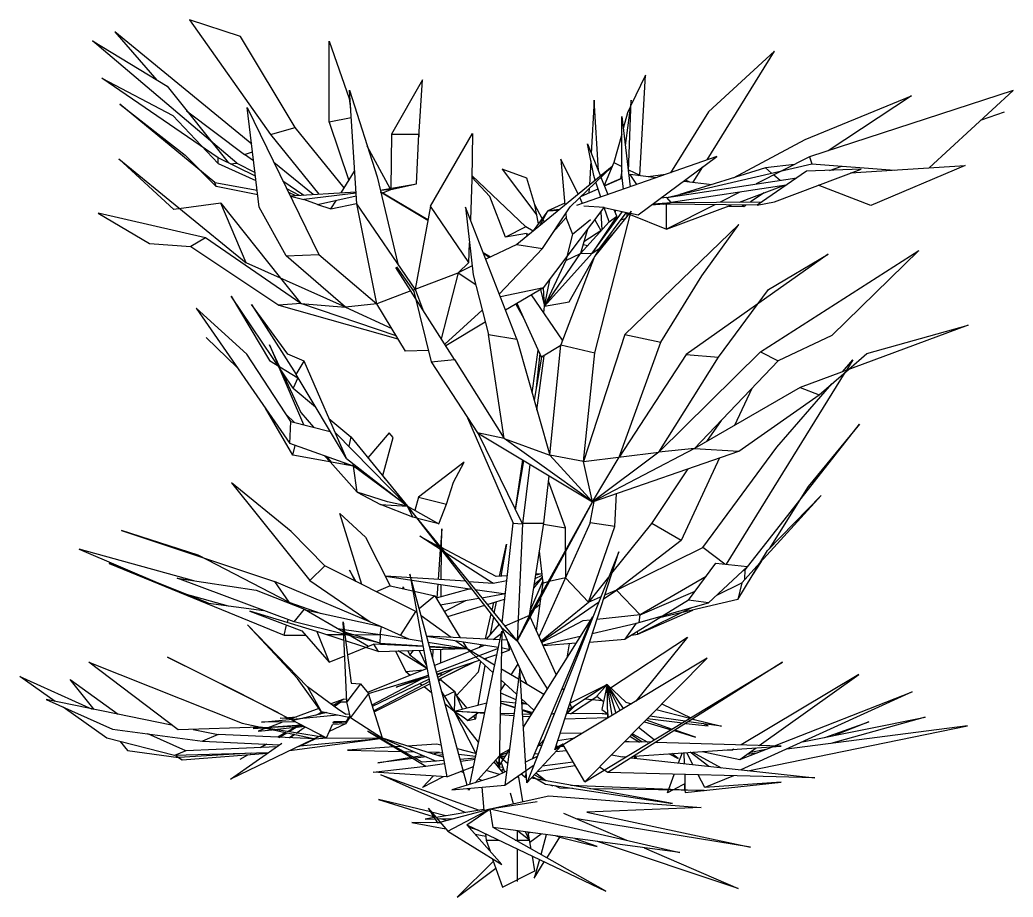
# Model space of a CAD drawing. Extents: x -0.0128 to 0.0135, y -0.0003 to 0.023.
import ezdxf

# ---------------------------------------------------------------- set-up
doc = ezdxf.new("R2010")
doc.units = 0
doc.layers.get('0').update_dxf_attribs({"linetype": 'CONTINUOUS'})

msp = doc.modelspace()

# ---------------------------------------------------------------- linework, layer by layer
at = {"color": 0, "linetype": 'BYBLOCK'}
for p, q in [((-0.006937, 0.022532), (-0.008292, 0.022977)), ((-0.008292, 0.022977), (-0.006146, 0.019941)), ((-0.006644, 0.019681), (-0.010273, 0.022664)), ((-0.010273, 0.022664), (-0.009156, 0.021383)), ((-0.007034, 0.01918), (-0.01086, 0.022417)), ((-0.01086, 0.022417), (-0.008887, 0.021222)), ((-0.00549, 0.020129), (-0.006937, 0.022532)), ((-0.004594, 0.020268), (-0.00459, 0.022414)), ((-0.00459, 0.022414), (-0.00406, 0.020895)), ((0.005422, 0.019269), (0.007207, 0.022152)), ((0.007207, 0.022152), (0.005454, 0.020541)), ((-0.007528, 0.019322), (-0.010611, 0.021428)), ((-0.010611, 0.021428), (-0.008734, 0.02044)), ((-0.002122, 0.021391), (-0.002942, 0.019949)), ((-0.002219, 0.01988), (-0.002122, 0.021391)), ((0.00379, 0.021511), (0.0034, 0.020705)), ((0.003641, 0.018859), (0.00379, 0.021511)), ((-0.008887, 0.021222), (-0.007271, 0.019194)), ((-0.003859, 0.018103), (-0.004055, 0.021115)), ((-0.004055, 0.021115), (-0.00332, 0.018821)), ((0.013529, 0.021101), (0.008131, 0.019344)), ((0.011302, 0.019057), (0.013529, 0.021101)), ((-0.00406, 0.020895), (-0.004027, 0.020627)), ((0.002432, 0.02085), (0.002351, 0.01944)), ((0.00254, 0.018977), (0.002432, 0.02085)), ((0.003408, 0.020852), (0.003252, 0.019649)), ((0.003336, 0.018955), (0.003408, 0.020852)), ((0.008015, 0.019804), (0.01084, 0.020962)), ((0.01084, 0.020962), (0.008625, 0.019504)), ((-0.007621, 0.018668), (-0.010137, 0.020742)), ((-0.010137, 0.020742), (-0.008408, 0.019389)), ((-0.008368, 0.020568), (-0.006837, 0.019408)), ((-0.006443, 0.018012), (-0.00676, 0.020654)), ((-0.00676, 0.020654), (-0.004867, 0.016761)), ((0.003384, 0.020667), (0.003312, 0.020517)), ((0.005454, 0.020541), (0.004453, 0.018928)), ((0.012693, 0.020332), (0.013304, 0.020544)), ((-0.008734, 0.02044), (-0.007532, 0.019172)), ((-0.004011, 0.020381), (-0.004594, 0.020268)), ((-0.004594, 0.020268), (-0.004068, 0.018725)), ((0.003159, 0.018867), (0.003159, 0.020418)), ((0.003159, 0.020418), (0.003384, 0.018553)), ((0.003312, 0.020517), (0.003195, 0.020097)), ((-0.006146, 0.019941), (-0.00549, 0.020129)), ((-0.004196, 0.018526), (-0.00549, 0.020129)), ((-0.006146, 0.019941), (-0.004867, 0.018358)), ((-0.002942, 0.019949), (-0.002954, 0.018513)), ((-0.002942, 0.019949), (-0.002219, 0.019949)), ((-0.002275, 0.018631), (-0.002219, 0.019949)), ((-0.002219, 0.019949), (-0.002219, 0.01988)), ((-0.001905, 0.018044), (-0.000792, 0.019968)), ((-0.000792, 0.019968), (-0.000808, 0.018754)), ((0.003159, 0.019952), (0.002954, 0.019194)), ((0.006125, 0.018792), (0.008015, 0.019804)), ((-0.006837, 0.019408), (-0.006624, 0.019483)), ((-0.002974, 0.01851), (-0.003581, 0.019628)), ((0.00242, 0.018851), (0.002251, 0.019692)), ((0.002251, 0.019692), (0.002596, 0.018837)), ((-0.008702, 0.01795), (-0.010165, 0.019298)), ((-0.010165, 0.019298), (-0.006789, 0.016543)), ((-0.008408, 0.019389), (-0.007584, 0.018561)), ((-0.007532, 0.019172), (-0.007528, 0.019322)), ((-0.006543, 0.018837), (-0.007528, 0.019322)), ((-0.006592, 0.019239), (-0.006837, 0.019408)), ((0.002002, 0.018355), (0.001543, 0.019287)), ((0.001543, 0.019287), (0.001652, 0.018071)), ((0.005675, 0.019357), (0.001957, 0.018055)), ((0.002339, 0.019239), (0.002303, 0.018601)), ((0.003597, 0.017808), (0.005675, 0.019357)), ((0.008131, 0.019344), (0.00672, 0.018631)), ((0.008131, 0.019344), (0.008195, 0.019161)), ((-0.007532, 0.019172), (-0.006531, 0.018719)), ((-0.007211, 0.019164), (-0.007034, 0.01918)), ((-0.007034, 0.01918), (-0.006555, 0.018931)), ((-0.005016, 0.018349), (-0.006053, 0.019196)), ((-0.004277, 0.018395), (-0.003919, 0.018966)), ((0.000643, 0.018781), (-0.000004, 0.019017)), ((-0.000004, 0.019017), (0.000908, 0.017798)), ((0.002906, 0.019092), (0.000378, 0.017028)), ((0.001797, 0.018025), (0.002906, 0.019092)), ((0.002954, 0.019194), (0.002697, 0.018591)), ((0.002954, 0.019194), (0.003159, 0.019092)), ((0.003159, 0.018987), (0.003123, 0.018768)), ((0.003336, 0.019003), (0.003641, 0.018859)), ((0.004353, 0.018272), (0.008195, 0.019161)), ((0.006965, 0.019052), (0.004703, 0.018352)), ((0.005056, 0.018676), (0.00531, 0.019086)), ((0.008051, 0.018968), (0.006748, 0.018068)), ((0.007741, 0.019145), (0.006965, 0.019052)), ((0.006965, 0.019052), (0.00713, 0.018915)), ((0.007207, 0.018157), (0.009502, 0.019025)), ((0.009502, 0.019025), (0.008051, 0.018968)), ((0.008195, 0.019161), (0.010386, 0.018995)), ((0.008662, 0.01899), (0.008991, 0.0191)), ((0.009224, 0.01892), (0.012259, 0.019121)), ((0.012259, 0.019121), (0.009763, 0.01806)), ((-0.005816, 0.018709), (-0.005265, 0.018333)), ((-0.00332, 0.018821), (-0.002769, 0.016509)), ((-0.000808, 0.018754), (-0.000848, 0.017677)), ((-0.000808, 0.018851), (0.000623, 0.017497)), ((-0.000338, 0.018296), (-0.000808, 0.018808)), ((0.00086, 0.018076), (0.000643, 0.018781)), ((0.00246, 0.018727), (0.00242, 0.018851)), ((0.002609, 0.018805), (0.002793, 0.018347)), ((0.002701, 0.018577), (0.003167, 0.018781)), ((0.002958, 0.018698), (0.002701, 0.018583)), ((0.003167, 0.018786), (0.002958, 0.018698)), ((0.003203, 0.018492), (0.003159, 0.018867)), ((0.003384, 0.018877), (0.003348, 0.018861)), ((0.004068, 0.018794), (0.003384, 0.018877)), ((0.003561, 0.018615), (0.003384, 0.018877)), ((0.003605, 0.018851), (0.003641, 0.018859)), ((0.004321, 0.018883), (0.003863, 0.018818)), ((0.004353, 0.018272), (0.007797, 0.018794)), ((0.004803, 0.018706), (0.005555, 0.018615)), ((0.004952, 0.018687), (0.004839, 0.018733)), ((0.007191, 0.018867), (0.007359, 0.018727)), ((-0.007621, 0.018668), (-0.006499, 0.018467)), ((-0.007584, 0.018561), (-0.007621, 0.018668)), ((-0.006483, 0.018339), (-0.007584, 0.018561)), ((-0.005378, 0.018325), (-0.005715, 0.0185)), ((-0.003236, 0.018465), (-0.002275, 0.018631)), ((-0.002954, 0.018481), (-0.003236, 0.018459)), ((-0.003215, 0.018374), (-0.002954, 0.018481)), ((-0.002954, 0.018481), (-0.002275, 0.018631)), ((0.00209, 0.018307), (0.002532, 0.018502)), ((0.002299, 0.018508), (0.002291, 0.0184)), ((0.002605, 0.018283), (0.002476, 0.018676)), ((0.002701, 0.018583), (0.002701, 0.018577)), ((0.007516, 0.018599), (0.004473, 0.018138)), ((0.006282, 0.018149), (0.007476, 0.018593)), ((0.009763, 0.01806), (0.00836, 0.018593)), ((-0.005671, 0.018411), (-0.005482, 0.01832)), ((-0.005623, 0.018312), (-0.003883, 0.018419)), ((-0.005615, 0.018307), (-0.005261, 0.018213)), ((-0.003879, 0.018382), (-0.005261, 0.018213)), ((-0.004896, 0.018082), (-0.005261, 0.018213)), ((-0.004896, 0.018082), (-0.003875, 0.018317)), ((-0.004546, 0.017966), (-0.004401, 0.018197)), ((-0.003228, 0.018419), (-0.001978, 0.017666)), ((-0.001973, 0.01768), (-0.003228, 0.018419)), ((0.000084, 0.017216), (-0.000338, 0.018296)), ((0.002122, 0.018111), (0.002046, 0.018266)), ((0.004353, 0.018272), (0.004192, 0.018253)), ((0.004473, 0.018138), (0.004353, 0.018272)), ((0.00629, 0.018414), (0.005764, 0.018146)), ((0.006933, 0.018392), (0.006568, 0.018151)), ((-0.007464, 0.018124), (-0.008702, 0.01795)), ((-0.007464, 0.018124), (-0.00588, 0.016136)), ((-0.006789, 0.016543), (-0.007464, 0.018124)), ((-0.005728, 0.016728), (-0.006443, 0.018012)), ((-0.004896, 0.018082), (-0.004546, 0.017966)), ((-0.004546, 0.017966), (-0.003863, 0.018114)), ((-0.002315, 0.015841), (-0.003859, 0.018103)), ((-0.003328, 0.01545), (-0.003859, 0.018103)), ((-0.001905, 0.018044), (-0.002315, 0.015841)), ((-0.000888, 0.016552), (-0.001905, 0.018044)), ((-0.000977, 0.018012), (-0.000772, 0.016222)), ((0.000382, 0.014518), (-0.000977, 0.018012)), ((0.001198, 0.017915), (0.000812, 0.017385)), ((0.001053, 0.017717), (0.00086, 0.018076)), ((0.000953, 0.017575), (0.00086, 0.018076)), ((0.000993, 0.017532), (0.001198, 0.017915)), ((0.001057, 0.016921), (0.001797, 0.018025)), ((0.001085, 0.015879), (0.002693, 0.018004)), ((0.001648, 0.018116), (0.001198, 0.017915)), ((0.001198, 0.017915), (0.001523, 0.017964)), ((0.001507, 0.01795), (0.001198, 0.017915)), ((0.001198, 0.017915), (0.001487, 0.017934)), ((0.002693, 0.018004), (0.002158, 0.018039)), ((0.002379, 0.016795), (0.003183, 0.017897)), ((0.003408, 0.017905), (0.00244, 0.016704)), ((0.002444, 0.014151), (0.003408, 0.017905)), ((0.002689, 0.017998), (0.002693, 0.018004)), ((0.002701, 0.017998), (0.002689, 0.017998)), ((0.002693, 0.018004), (0.003368, 0.017856)), ((0.002826, 0.017626), (0.002697, 0.018001)), ((0.003031, 0.017773), (0.002958, 0.017945)), ((0.00299, 0.017937), (0.002982, 0.017889)), ((0.004277, 0.01809), (0.003947, 0.018071)), ((0.003995, 0.018103), (0.004473, 0.018138)), ((0.004277, 0.01809), (0.004473, 0.018138)), ((0.006748, 0.018068), (0.004277, 0.01809)), ((0.004349, 0.01743), (0.004349, 0.018087)), ((0.005627, 0.018076), (0.004349, 0.01743)), ((0.004349, 0.01743), (0.006077, 0.018074)), ((0.004473, 0.018138), (0.006869, 0.018154)), ((0.006001, 0.018044), (0.006391, 0.018033)), ((0.006391, 0.018033), (0.006346, 0.018071)), ((0.006391, 0.018033), (0.006447, 0.018068)), ((0.006748, 0.018068), (0.007207, 0.018157)), ((-0.00787, 0.017205), (-0.010711, 0.017851)), ((-0.010711, 0.017851), (-0.009349, 0.017047)), ((0.001073, 0.017682), (0.001105, 0.017623)), ((0.001346, 0.017355), (0.001684, 0.017741)), ((0.001676, 0.017846), (0.001688, 0.01772)), ((0.001688, 0.01772), (0.001853, 0.017296)), ((0.001853, 0.017296), (0.002335, 0.017688)), ((0.003031, 0.017773), (0.002379, 0.016795)), ((0.002444, 0.017677), (0.002609, 0.017396)), ((0.002576, 0.016932), (0.00328, 0.017867)), ((0.002605, 0.017886), (0.002633, 0.017412)), ((0.002826, 0.017626), (0.003031, 0.017773)), ((0.002938, 0.017613), (0.002942, 0.017639)), ((0.003244, 0.017701), (0.003131, 0.017669)), ((0.00324, 0.017883), (0.003352, 0.017838)), ((0.003296, 0.017862), (0.003292, 0.01776)), ((0.003384, 0.017824), (0.004349, 0.01743)), ((0.003392, 0.017851), (0.003597, 0.017808)), ((0.000623, 0.017497), (0.000084, 0.017216)), ((0.000812, 0.017382), (0.000623, 0.017497)), ((0.000812, 0.017385), (0.000812, 0.017382)), ((0.002066, 0.016782), (0.002826, 0.017626)), ((0.002255, 0.017428), (0.002066, 0.016782)), ((0.002629, 0.017409), (0.002158, 0.017098)), ((0.002576, 0.016932), (0.002986, 0.017382)), ((0.002938, 0.017613), (0.00291, 0.017594)), ((0.002986, 0.017626), (0.002938, 0.017613)), ((0.006258, 0.017551), (0.003244, 0.014641)), ((0.005285, 0.016195), (0.006258, 0.017551)), ((-0.00787, 0.017205), (-0.008252, 0.01697)), ((-0.005342, 0.015464), (-0.00787, 0.017205)), ((0.000635, 0.017313), (0.000084, 0.017216)), ((0.000635, 0.017313), (0.000711, 0.017302)), ((0.000635, 0.017313), (0.000647, 0.017251)), ((0.001853, 0.017296), (0.001676, 0.016597)), ((-0.009349, 0.017047), (-0.008252, 0.01697)), ((-0.008252, 0.01697), (-0.005924, 0.015415)), ((-0.000888, 0.016552), (-0.000872, 0.017071)), ((-0.000872, 0.017026), (-0.000864, 0.017023)), ((-0.000864, 0.016996), (-0.000872, 0.017002)), ((0.000378, 0.017028), (-0.000442, 0.016632)), ((-0.000084, 0.015707), (0.001057, 0.016921)), ((0.000378, 0.017028), (0.001057, 0.016921)), ((0.002138, 0.017028), (0.002263, 0.017002)), ((0.002379, 0.016795), (0.002576, 0.016932)), ((0.002576, 0.016932), (0.00246, 0.016731)), ((0.002484, 0.016951), (0.002492, 0.016948)), ((0.006833, 0.014185), (0.011029, 0.016865)), ((0.011029, 0.016865), (0.008722, 0.014617)), ((-0.005728, 0.016728), (-0.004867, 0.016761)), ((-0.004156, 0.015362), (-0.005728, 0.016728)), ((-0.004867, 0.016761), (-0.003328, 0.01545)), ((-0.000514, 0.016814), (-0.000314, 0.016696)), ((-0.000342, 0.016683), (-0.000498, 0.016777)), ((0.002379, 0.016795), (0.001117, 0.015389)), ((0.001117, 0.015389), (0.002066, 0.016782)), ((0.001676, 0.016597), (0.001117, 0.015389)), ((0.00244, 0.016704), (0.001547, 0.01437)), ((0.001676, 0.016597), (0.002066, 0.016782)), ((0.001764, 0.015507), (0.002424, 0.016667)), ((0.002066, 0.016782), (0.002379, 0.016795)), ((0.008633, 0.016771), (0.004871, 0.01411)), ((0.00705, 0.015836), (0.008633, 0.016771)), ((-0.004156, 0.015362), (-0.006789, 0.016543)), ((-0.00127, 0.013979), (-0.002822, 0.016415)), ((-0.002809, 0.016431), (-0.002351, 0.01578)), ((-0.001178, 0.016278), (-0.000888, 0.016552)), ((-0.0008, 0.01646), (-0.001178, 0.016278)), ((-0.00588, 0.016136), (-0.005342, 0.015464)), ((-0.002315, 0.015841), (-0.001178, 0.016278)), ((-0.001178, 0.016278), (-0.001624, 0.014528)), ((-0.001178, 0.016278), (-0.000707, 0.015965)), ((-0.000772, 0.016222), (-0.00037, 0.014641)), ((0.001117, 0.015389), (0.001266, 0.01612)), ((0.004192, 0.01444), (0.005285, 0.016195)), ((-0.002428, 0.015799), (-0.003328, 0.01545)), ((-0.002379, 0.015815), (-0.002315, 0.015841)), ((-0.002315, 0.015841), (-0.002106, 0.015292)), ((0.001085, 0.015879), (-0.000056, 0.015635)), ((0.001085, 0.015879), (0.00008, 0.015284)), ((0.001005, 0.015831), (0.001117, 0.015389)), ((0.001089, 0.015884), (0.001085, 0.015879)), ((0.001117, 0.015389), (0.001089, 0.015884)), ((0.005719, 0.014038), (0.00705, 0.015836)), ((-0.005547, 0.013218), (-0.007191, 0.015654)), ((-0.007191, 0.015654), (-0.00617, 0.013955)), ((-0.002351, 0.01578), (-0.001885, 0.013918)), ((0.001592, 0.014494), (0.000768, 0.015691)), ((-0.006769, 0.014121), (-0.008115, 0.01534)), ((-0.008115, 0.01534), (-0.005631, 0.01175)), ((-0.005683, 0.014121), (-0.006652, 0.015434)), ((-0.006652, 0.015434), (-0.005462, 0.01358)), ((-0.005342, 0.015464), (-0.005924, 0.015415)), ((-0.005924, 0.015415), (-0.002769, 0.014528)), ((-0.002818, 0.014606), (-0.005342, 0.015464)), ((-0.005342, 0.015464), (-0.004156, 0.015362)), ((-0.003328, 0.01545), (-0.004156, 0.015362)), ((-0.004156, 0.015362), (-0.00293, 0.014796)), ((-0.002568, 0.014202), (-0.003328, 0.01545)), ((-0.001527, 0.014381), (-0.000535, 0.015281)), ((0.000358, 0.015448), (0.000567, 0.015062)), ((0.001033, 0.014041), (0.000386, 0.015464)), ((0.001097, 0.015214), (0.001117, 0.015389)), ((0.001117, 0.015389), (0.001764, 0.015507)), ((-0.000454, 0.014965), (-0.001503, 0.014344)), ((0.012335, 0.01489), (0.007886, 0.01324)), ((0.009654, 0.014137), (0.012335, 0.01489)), ((-0.007022, 0.013757), (-0.007854, 0.014561)), ((-0.00037, 0.014641), (0.000382, 0.014518)), ((0.000044, 0.011884), (-0.00037, 0.014641)), ((0.000382, 0.014518), (0.001254, 0.011444)), ((0.003244, 0.014641), (0.00215, 0.011278)), ((0.003244, 0.014641), (0.004192, 0.01444)), ((0.008722, 0.014617), (0.007303, 0.013942)), ((-0.005908, 0.013794), (-0.006174, 0.01437)), ((-0.006174, 0.01437), (-0.005937, 0.01381)), ((-0.001961, 0.014218), (-0.002568, 0.014202)), ((0.000784, 0.013095), (0.000949, 0.014223)), ((0.001543, 0.014349), (0.001033, 0.014041)), ((0.001254, 0.011444), (0.001547, 0.01437)), ((0.001547, 0.01437), (0.002444, 0.014151)), ((0.003095, 0.011393), (0.004192, 0.01444)), ((-0.005607, 0.012334), (-0.006769, 0.014121)), ((-0.00617, 0.013955), (-0.005418, 0.013494)), ((-0.005257, 0.013931), (-0.005683, 0.014121)), ((-0.001885, 0.013918), (-0.00127, 0.013979)), ((-0.00127, 0.013979), (0.000044, 0.011884)), ((0.001033, 0.014041), (0.000836, 0.012902)), ((0.000989, 0.014137), (0.000896, 0.01324)), ((0.000912, 0.012637), (0.001101, 0.014078)), ((0.00215, 0.011278), (0.002444, 0.014151)), ((0.004871, 0.01411), (0.003095, 0.011393)), ((0.004144, 0.011522), (0.006833, 0.014185)), ((0.004144, 0.011522), (0.005719, 0.014038)), ((0.004871, 0.01411), (0.005719, 0.014038)), ((0.006833, 0.014185), (0.007303, 0.013942)), ((0.009007, 0.013655), (0.009285, 0.013971)), ((0.009285, 0.013971), (0.009112, 0.013692)), ((0.009168, 0.013714), (0.009654, 0.014137)), ((-0.005261, 0.012246), (-0.005912, 0.013762)), ((-0.005462, 0.01358), (-0.005257, 0.013931)), ((-0.004136, 0.011353), (-0.005257, 0.013931)), ((-0.001885, 0.013918), (-0.000663, 0.012036)), ((0.007303, 0.013942), (0.005084, 0.011618)), ((0.008392, 0.013041), (0.009168, 0.013714)), ((-0.005848, 0.013663), (-0.005338, 0.01257)), ((-0.005418, 0.013494), (-0.005547, 0.013218)), ((-0.004136, 0.011353), (-0.005462, 0.01358)), ((0.009072, 0.013631), (0.005924, 0.008556)), ((-0.005547, 0.013218), (-0.004956, 0.012722)), ((0.007886, 0.01324), (0.005084, 0.011618)), ((0.006158, 0.01224), (0.006616, 0.013221)), ((0.007271, 0.011656), (0.00873, 0.013333)), ((0.007886, 0.01324), (0.008392, 0.013041)), ((0.006258, 0.011546), (0.008392, 0.013041)), ((-0.005555, 0.011442), (-0.006282, 0.012688)), ((-0.004956, 0.012722), (-0.004948, 0.012714)), ((-0.00551, 0.012307), (-0.005728, 0.012519)), ((-0.005338, 0.01257), (-0.005004, 0.012181)), ((-0.004598, 0.012417), (-0.004019, 0.011932)), ((-0.000924, 0.012433), (0.000285, 0.009638)), ((-0.005631, 0.01175), (-0.005607, 0.012334)), ((-0.005607, 0.012334), (-0.004566, 0.012069)), ((0.005796, 0.012363), (0.005402, 0.011803)), ((0.006431, 0.008408), (0.009461, 0.012267)), ((0.009461, 0.012267), (0.008103, 0.010616)), ((-0.002516, 0.010094), (-0.004433, 0.012047)), ((-0.004019, 0.011932), (-0.004072, 0.011677)), ((-0.004019, 0.011932), (-0.002516, 0.010094)), ((-0.003002, 0.012034), (-0.003565, 0.011372)), ((-0.003171, 0.010906), (-0.002894, 0.011913)), ((-0.002894, 0.011913), (-0.003002, 0.012034)), ((-0.000663, 0.012036), (0.002387, 0.010204)), ((0.000044, 0.011884), (-0.000663, 0.012036)), ((0.000527, 0.009625), (-0.000631, 0.012012)), ((0.002387, 0.010204), (0.000044, 0.011884)), ((0.000044, 0.011884), (0.001254, 0.011444)), ((-0.003947, 0.011152), (-0.005631, 0.01175)), ((-0.005555, 0.011442), (-0.00549, 0.011699)), ((0.005084, 0.011618), (0.002387, 0.010204)), ((0.005084, 0.011618), (0.004144, 0.011522)), ((0.005084, 0.011618), (0.006258, 0.011546)), ((0.00531, 0.008993), (0.007271, 0.011656)), ((-0.003947, 0.011152), (-0.005555, 0.011442)), ((-0.004703, 0.011418), (-0.004562, 0.011262)), ((-0.004666, 0.011404), (-0.004538, 0.011257)), ((-0.004136, 0.011353), (-0.002516, 0.010094)), ((0.000527, 0.011318), (0.000338, 0.010011)), ((0.00215, 0.011278), (0.001254, 0.011444)), ((0.001254, 0.011444), (0.002387, 0.010204)), ((0.00215, 0.011278), (0.004144, 0.011522)), ((0.002387, 0.010204), (0.006258, 0.011546)), ((0.004144, 0.011522), (0.002387, 0.010204)), ((0.002387, 0.010204), (0.003095, 0.011393)), ((0.005752, 0.011369), (0.004735, 0.009183)), ((-0.004562, 0.011262), (-0.00385, 0.010464)), ((-0.004144, 0.011187), (-0.004188, 0.011235)), ((-0.003947, 0.011152), (-0.003955, 0.011209)), ((-0.002516, 0.010094), (-0.003947, 0.011152)), ((-0.00385, 0.010464), (-0.003947, 0.011152)), ((-0.001017, 0.011254), (-0.002223, 0.010332)), ((-0.001294, 0.010726), (-0.001017, 0.011254)), ((0.000346, 0.009997), (0.000567, 0.011297)), ((0.000727, 0.011198), (0.000527, 0.009625)), ((0.002387, 0.010204), (0.002146, 0.011278)), ((0.002146, 0.011278), (0.002146, 0.011278)), ((0.002146, 0.011278), (0.00215, 0.011278)), ((0.003959, 0.009633), (0.00492, 0.011083)), ((-0.003171, 0.010906), (-0.003187, 0.010911)), ((-0.003107, 0.010812), (-0.003171, 0.010906)), ((0.001093, 0.009638), (0.001238, 0.010892)), ((-0.005599, 0.009421), (-0.007183, 0.01071)), ((-0.007183, 0.01071), (-0.005101, 0.008119)), ((-0.001487, 0.010145), (-0.001294, 0.010726)), ((0.001668, 0.009518), (0.001222, 0.010753)), ((0.008103, 0.010616), (0.007062, 0.008963)), ((-0.003043, 0.010206), (-0.00385, 0.010464)), ((-0.00385, 0.010464), (-0.003228, 0.010137)), ((-0.002223, 0.010332), (-0.002323, 0.009981)), ((-0.002223, 0.010332), (-0.001487, 0.010145)), ((0.002978, 0.009555), (0.003023, 0.010423)), ((0.008445, 0.010378), (0.006829, 0.008601)), ((0.007022, 0.00892), (0.008445, 0.010378)), ((-0.002371, 0.009799), (-0.003228, 0.010137)), ((-0.003228, 0.010137), (-0.002516, 0.010094)), ((-0.002516, 0.010094), (-0.003043, 0.010206)), ((0.000386, 0.006519), (-0.002516, 0.010094)), ((-0.002516, 0.010094), (-0.000024, 0.006881)), ((-0.002371, 0.009799), (-0.002516, 0.010094)), ((-0.002516, 0.010094), (-0.001688, 0.009622)), ((-0.001688, 0.009622), (-0.001487, 0.010145)), ((0.002387, 0.010204), (0.000386, 0.006519)), ((0.000719, 0.007192), (0.002387, 0.010204)), ((0.002327, 0.009652), (0.002428, 0.010217)), ((-0.003726, 0.008015), (-0.004305, 0.009901)), ((-0.004305, 0.009901), (-0.003633, 0.009274)), ((-0.002267, 0.00977), (-0.002371, 0.009799)), ((-0.001688, 0.009622), (-0.002255, 0.009767)), ((-0.001608, 0.009488), (-0.001644, 0.009017)), ((-0.001612, 0.00899), (-0.001608, 0.009488)), ((-0.000012, 0.007004), (0.000285, 0.009638)), ((0.000285, 0.009638), (0.000527, 0.009625)), ((0.000527, 0.009625), (0.000386, 0.006519)), ((0.000518, 0.009638), (0.001093, 0.009638)), ((0.000719, 0.007192), (0.001093, 0.009638)), ((0.002327, 0.009652), (0.000969, 0.006643)), ((0.001089, 0.009617), (0.001668, 0.009518)), ((0.001668, 0.008907), (0.001668, 0.009518)), ((0.002275, 0.007548), (0.002978, 0.009555)), ((0.002978, 0.009555), (0.002327, 0.009652)), ((0.002894, 0.008315), (0.003959, 0.009633)), ((0.004735, 0.009183), (0.003959, 0.009633)), ((-0.008063, 0.008797), (-0.010092, 0.009445)), ((-0.010092, 0.009445), (-0.006037, 0.008098)), ((-0.004707, 0.008508), (-0.005599, 0.009421)), ((-0.003633, 0.009274), (-0.002974, 0.007982)), ((-0.001612, 0.008926), (-0.002187, 0.009295)), ((-0.002187, 0.009295), (-0.0017, 0.009035)), ((-0.008179, 0.008114), (-0.011214, 0.008955)), ((-0.011214, 0.008955), (-0.009023, 0.008012)), ((-0.001648, 0.008947), (-0.001704, 0.008148)), ((-0.000169, 0.008232), (-0.001632, 0.009001)), ((-0.00008, 0.008237), (0.000109, 0.009084)), ((0.000109, 0.009084), (-0.000044, 0.00824)), ((0.004735, 0.009183), (0.003019, 0.007864)), ((0.003019, 0.007864), (0.00531, 0.008993)), ((0.005888, 0.008558), (0.00531, 0.008993)), ((-0.005663, 0.007551), (-0.008063, 0.008797)), ((-0.00162, 0.008143), (-0.001612, 0.008926)), ((-0.001523, 0.008869), (-0.000249, 0.008055)), ((0.003079, 0.008883), (0.000647, 0.002765)), ((0.001077, 0.008055), (0.000981, 0.008901)), ((0.001383, 0.003639), (0.003079, 0.008883)), ((0.001668, 0.008883), (0.001672, 0.008194)), ((0.006234, 0.007615), (0.007022, 0.00892)), ((-0.007785, 0.007521), (-0.010422, 0.008572)), ((-0.010422, 0.008572), (-0.005784, 0.006675)), ((-0.005101, 0.008119), (-0.004707, 0.008508)), ((-0.002295, 0.007299), (-0.004707, 0.008508)), ((0.004932, 0.007599), (0.005651, 0.008585)), ((0.006491, 0.008497), (0.005458, 0.007527)), ((0.005651, 0.008585), (0.006491, 0.008497)), ((0.006829, 0.008601), (0.006342, 0.008063)), ((0.006853, 0.008628), (0.006628, 0.008274)), ((-0.005519, 0.007028), (-0.008621, 0.008181)), ((-0.008621, 0.008181), (-0.006523, 0.007867)), ((-0.004051, 0.008392), (-0.003899, 0.0081)), ((-0.003875, 0.00809), (-0.004051, 0.008392)), ((-0.003103, 0.00824), (-0.000812, 0.007891)), ((-0.000973, 0.0081), (-0.003103, 0.00824)), ((-0.000932, 0.002701), (-0.002456, 0.008293)), ((-0.002456, 0.008293), (-0.001471, 0.002918)), ((0.000129, 0.00825), (-0.000169, 0.008232)), ((0.000828, 0.007918), (0.001057, 0.008199)), ((0.001057, 0.008218), (0.00084, 0.008006)), ((0.000868, 0.008175), (0.001053, 0.008264)), ((0.001049, 0.008296), (0.00088, 0.008264)), ((0.000888, 0.008299), (0.001045, 0.008309)), ((0.001672, 0.008194), (0.001238, 0.008092)), ((0.001672, 0.008194), (0.002275, 0.007548)), ((0.002809, 0.008213), (0.002275, 0.007548)), ((0.005394, 0.008232), (0.003646, 0.007208)), ((0.006367, 0.008379), (0.006431, 0.008408)), ((0.006423, 0.008154), (0.006431, 0.008408)), ((-0.003203, 0.006897), (-0.006037, 0.008098)), ((-0.006037, 0.008098), (-0.005663, 0.007551)), ((-0.005101, 0.008119), (-0.003505, 0.007023)), ((-0.002974, 0.007982), (-0.003348, 0.007824)), ((-0.002974, 0.007982), (-0.002375, 0.007848)), ((-0.002633, 0.007905), (-0.002629, 0.007958)), ((-0.002629, 0.007958), (-0.002617, 0.007902)), ((-0.000856, 0.007897), (-0.001756, 0.007655)), ((-0.001716, 0.008028), (-0.00174, 0.007661)), ((-0.001624, 0.007693), (-0.00162, 0.008015)), ((-0.000896, 0.008095), (-0.000249, 0.008055)), ((-0.000257, 0.008057), (-0.000273, 0.008055)), ((-0.000249, 0.008055), (-0.000257, 0.008057)), ((-0.000249, 0.008055), (0.000113, 0.008122)), ((0.001069, 0.008114), (0.000744, 0.007353)), ((0.001037, 0.007765), (0.001077, 0.008055)), ((0.001214, 0.008087), (0.001077, 0.008055)), ((0.005675, 0.00773), (0.006342, 0.008063)), ((0.006342, 0.008063), (0.006234, 0.007615)), ((-0.008441, 0.007781), (-0.007267, 0.007452)), ((-0.006523, 0.007867), (-0.005245, 0.007366)), ((-0.002335, 0.007838), (-0.001793, 0.00772)), ((-0.001793, 0.00772), (-0.002207, 0.007374)), ((-0.001793, 0.00772), (-0.001117, 0.006605)), ((-0.001648, 0.007479), (-0.000627, 0.007653)), ((0.000028, 0.007765), (-0.000719, 0.007878)), ((-0.000547, 0.007666), (0.000028, 0.007765)), ((0.000028, 0.007765), (0.000076, 0.007789)), ((0.000904, 0.006785), (0.001029, 0.007704)), ((0.002275, 0.007548), (0.0026, 0.007688)), ((0.002669, 0.007626), (0.003019, 0.007864)), ((0.003019, 0.007864), (0.002705, 0.00773)), ((0.003646, 0.007208), (0.003019, 0.007864)), ((0.003646, 0.007208), (0.005105, 0.007835)), ((-0.007785, 0.007521), (-0.006322, 0.007323)), ((-0.005663, 0.007551), (-0.004803, 0.007245)), ((-0.001624, 0.007438), (-0.001624, 0.007484)), ((-0.001543, 0.007304), (-0.000969, 0.007594)), ((-0.000478, 0.007463), (-0.001455, 0.007162)), ((-0.000402, 0.007484), (0.000056, 0.007623)), ((-0.000237, 0.007535), (-0.000281, 0.007339)), ((-0.000217, 0.007256), (-0.000161, 0.007556)), ((0.000852, 0.007382), (0.000997, 0.007492)), ((0.001025, 0.006519), (0.002275, 0.007548)), ((0.002544, 0.007538), (0.001033, 0.006501)), ((0.004932, 0.007599), (0.003248, 0.00657)), ((0.003553, 0.006988), (0.005458, 0.007527)), ((0.005004, 0.007398), (0.003585, 0.006696)), ((0.006234, 0.007615), (0.004164, 0.00713)), ((0.005458, 0.007527), (0.004932, 0.007599)), ((-0.00492, 0.006774), (-0.006696, 0.007307)), ((-0.006696, 0.007307), (-0.005318, 0.006785)), ((-0.005519, 0.007028), (-0.005245, 0.007366)), ((-0.005245, 0.007366), (-0.004208, 0.006763)), ((-0.003203, 0.006897), (-0.005181, 0.007329)), ((-0.003738, 0.007125), (-0.003678, 0.007141)), ((-0.00367, 0.007136), (-0.003738, 0.007125)), ((-0.003678, 0.007141), (-0.00367, 0.007136)), ((-0.002701, 0.006664), (-0.002295, 0.007299)), ((-0.002279, 0.007312), (-0.002295, 0.007299)), ((-0.002295, 0.007299), (-0.002271, 0.00728)), ((-0.002158, 0.007197), (-0.001363, 0.006618)), ((-0.000305, 0.007237), (-0.000454, 0.006573)), ((-0.000314, 0.006704), (-0.000233, 0.007149)), ((0.000719, 0.007192), (0.00006, 0.006916)), ((0.000386, 0.006519), (0.000719, 0.007192)), ((0.002387, 0.007162), (0.000551, 0.004236)), ((0.000804, 0.007345), (0.000732, 0.007294)), ((0.001427, 0.005635), (0.000732, 0.00716)), ((0.000796, 0.003398), (0.002387, 0.007162)), ((0.003646, 0.007208), (0.002496, 0.00709)), ((0.003585, 0.006696), (0.00504, 0.007334)), ((0.003621, 0.007007), (0.003646, 0.007208)), ((-0.005434, 0.005523), (-0.006752, 0.006943)), ((-0.006752, 0.006943), (-0.005169, 0.005308)), ((-0.005784, 0.006675), (-0.005719, 0.006935)), ((-0.005699, 0.007007), (-0.005679, 0.007085)), ((-0.004204, 0.006699), (-0.005519, 0.007028)), ((-0.004353, 0.006846), (-0.004208, 0.006827)), ((-0.004124, 0.004906), (-0.004216, 0.007028)), ((-0.004216, 0.007028), (-0.004011, 0.005402)), ((-0.00324, 0.006688), (-0.003203, 0.006897)), ((-0.00248, 0.006565), (-0.003203, 0.006897)), ((-0.000088, 0.006961), (-0.00043, 0.00657)), ((-0.000004, 0.007061), (-0.000032, 0.007028)), ((-0.000024, 0.006881), (0.000386, 0.006519)), ((-0.000024, 0.006881), (0.000125, 0.006543)), ((0.00213, 0.007055), (0.001045, 0.006476)), ((0.002331, 0.007074), (0.00213, 0.007055)), ((0.002359, 0.007077), (0.002351, 0.007077)), ((0.002379, 0.00672), (0.003553, 0.006988)), ((0.003248, 0.00657), (0.003553, 0.006988)), ((-0.005784, 0.006675), (-0.005225, 0.006677)), ((-0.005318, 0.006785), (-0.00459, 0.005962)), ((-0.004196, 0.006533), (-0.00492, 0.006774)), ((-0.00492, 0.006774), (-0.00459, 0.005962)), ((-0.004204, 0.006683), (-0.004642, 0.00668)), ((-0.004208, 0.006771), (-0.004236, 0.006782)), ((-0.004208, 0.006763), (-0.004208, 0.006771)), ((-0.004192, 0.006825), (-0.00324, 0.006688)), ((-0.004184, 0.006763), (-0.003935, 0.006685)), ((-0.004184, 0.00675), (-0.003549, 0.006383)), ((-0.003248, 0.006463), (-0.004176, 0.006691)), ((-0.004144, 0.006683), (-0.004176, 0.006683)), ((-0.003935, 0.006685), (-0.004068, 0.006683)), ((-0.003935, 0.006685), (-0.00324, 0.006688)), ((-0.003248, 0.006463), (-0.003935, 0.006685)), ((-0.00324, 0.006688), (-0.003248, 0.006463)), ((-0.00213, 0.006506), (-0.00324, 0.006688)), ((-0.003215, 0.006683), (-0.003215, 0.006683)), ((-0.002902, 0.006632), (-0.002902, 0.006632)), ((-0.000068, 0.006551), (-0.00201, 0.006651)), ((-0.00201, 0.006651), (-0.00201, 0.006643)), ((-0.00201, 0.006643), (-0.000109, 0.006353)), ((-0.000864, 0.00272), (-0.00002, 0.006777)), ((-0.000245, 0.006562), (-0.000032, 0.00672)), ((-0.00002, 0.006777), (-0.000084, 0.003221)), ((-0.000024, 0.006728), (0.000024, 0.006763)), ((0.001069, 0.00642), (0.002062, 0.006648)), ((0.002178, 0.006675), (0.002203, 0.00668)), ((0.002858, 0.005281), (0.0049, 0.006621)), ((0.00342, 0.006675), (0.003585, 0.006696)), ((0.0049, 0.006621), (0.003529, 0.004922)), ((0.003585, 0.006696), (0.003573, 0.006771)), ((-0.003296, 0.006238), (-0.004156, 0.006519)), ((-0.004108, 0.006155), (-0.003416, 0.006436)), ((-0.002106, 0.006369), (-0.003416, 0.006436)), ((-0.003416, 0.006436), (-0.003296, 0.006238)), ((-0.003256, 0.006428), (-0.003248, 0.006463)), ((-0.003248, 0.006463), (-0.00211, 0.006388)), ((-0.002484, 0.006565), (-0.002484, 0.006562)), ((-0.00248, 0.006562), (-0.00248, 0.006565)), ((-0.000936, 0.006313), (-0.001965, 0.006479)), ((-0.000936, 0.006313), (-0.001937, 0.006377)), ((-0.001933, 0.006361), (-0.000936, 0.006313)), ((-0.000117, 0.006316), (-0.001748, 0.005697)), ((-0.001234, 0.006525), (-0.000936, 0.006313)), ((-0.001053, 0.006498), (-0.000936, 0.006313)), ((-0.000458, 0.006407), (-0.00084, 0.006254)), ((-0.000555, 0.006423), (-0.000627, 0.006337)), ((0.000133, 0.006543), (-0.000028, 0.006549)), ((0.000197, 0.006281), (-0.000028, 0.00634)), ((0.000197, 0.006281), (0.000133, 0.006543)), ((0.000141, 0.006509), (0.000643, 0.005375)), ((0.000386, 0.006519), (0.001186, 0.005249)), ((0.001945, 0.00646), (0.001085, 0.006391)), ((0.001768, 0.006447), (0.001704, 0.006075)), ((0.002122, 0.006476), (0.002094, 0.006474)), ((0.002303, 0.00649), (0.003248, 0.00657)), ((-0.005933, 0.004617), (-0.008871, 0.006091)), ((-0.008871, 0.006091), (-0.006986, 0.005158)), ((-0.00459, 0.005962), (-0.00418, 0.006128)), ((-0.003296, 0.006238), (-0.00209, 0.006275)), ((-0.00283, 0.006251), (-0.002564, 0.00571)), ((-0.002006, 0.005788), (-0.002765, 0.006254)), ((-0.002504, 0.006262), (-0.002456, 0.006147)), ((-0.002456, 0.006147), (-0.002355, 0.006267)), ((-0.001998, 0.00579), (-0.002456, 0.006147)), ((-0.002207, 0.00627), (-0.002014, 0.00586)), ((-0.000936, 0.006313), (-0.001909, 0.006281)), ((-0.001841, 0.006284), (-0.001853, 0.00608)), ((-0.000864, 0.006243), (-0.001797, 0.005871)), ((-0.001636, 0.005935), (-0.001632, 0.006289)), ((-0.000209, 0.005879), (-0.000936, 0.006313)), ((-0.000936, 0.006313), (-0.000249, 0.005678)), ((-0.00049, 0.006045), (-0.000153, 0.006158)), ((-0.000434, 0.006013), (-0.000426, 0.006066)), ((-0.000032, 0.006198), (0.000197, 0.006281)), ((0.005426, 0.006061), (0.001608, 0.00377)), ((0.002182, 0.002784), (0.005426, 0.006061)), ((-0.008593, 0.004164), (-0.010961, 0.005954)), ((-0.010961, 0.005954), (-0.006893, 0.004344)), ((-0.001998, 0.00579), (-0.003577, 0.005158)), ((-0.001736, 0.005643), (-0.000607, 0.006008)), ((-0.001712, 0.005563), (-0.001282, 0.00579)), ((-0.001696, 0.005496), (-0.000792, 0.005949)), ((-0.000732, 0.005967), (-0.001632, 0.005528)), ((-0.000583, 0.005986), (-0.000647, 0.005691)), ((-0.000647, 0.004818), (-0.000458, 0.005871)), ((0.000229, 0.005619), (0.00041, 0.005895)), ((0.002182, 0.002784), (0.00742, 0.005954)), ((0.00742, 0.005954), (0.002793, 0.003033)), ((-0.011853, 0.004917), (-0.012785, 0.005579)), ((-0.012785, 0.005579), (-0.010868, 0.004716)), ((-0.003549, 0.005126), (-0.00209, 0.005568)), ((-0.002814, 0.005295), (-0.001965, 0.005614)), ((-0.001957, 0.005571), (-0.002814, 0.005295)), ((-0.002564, 0.00571), (-0.00209, 0.005753)), ((-0.002564, 0.00571), (-0.002448, 0.005611)), ((-0.001543, 0.005705), (-0.001728, 0.005616)), ((-0.001636, 0.005662), (-0.001636, 0.005603)), ((-0.000647, 0.005691), (-0.001214, 0.005078)), ((0.000422, 0.005504), (-0.00004, 0.00578)), ((0.000458, 0.005769), (0.000064, 0.002696)), ((0.000647, 0.002765), (0.000458, 0.005769)), ((0.009437, 0.005635), (0.006322, 0.003765)), ((0.006805, 0.003751), (0.009437, 0.005635)), ((-0.010816, 0.004708), (-0.011455, 0.005496)), ((-0.011455, 0.005496), (-0.010177, 0.004577)), ((-0.004803, 0.004652), (-0.005434, 0.005523)), ((-0.004333, 0.004697), (-0.005169, 0.005308)), ((-0.005169, 0.005308), (-0.004803, 0.004652)), ((-0.003762, 0.005381), (-0.004124, 0.004906)), ((-0.004011, 0.005402), (-0.003762, 0.005381)), ((-0.003762, 0.005381), (-0.003549, 0.005129)), ((-0.002134, 0.005514), (-0.003457, 0.00482)), ((-0.003445, 0.004791), (-0.001949, 0.005512)), ((-0.001937, 0.005445), (-0.003408, 0.004665)), ((-0.0034, 0.004644), (-0.001925, 0.005383)), ((-0.002299, 0.00549), (-0.002311, 0.005501)), ((-0.002251, 0.005453), (-0.002275, 0.005469)), ((-0.002187, 0.005397), (-0.002122, 0.005346)), ((-0.001881, 0.005147), (-0.002074, 0.005305)), ((-0.001688, 0.005469), (-0.001636, 0.00549)), ((-0.001636, 0.005525), (-0.001636, 0.00549)), ((-0.001636, 0.00549), (-0.001258, 0.005182)), ((-0.000052, 0.005198), (0.000072, 0.005383)), ((-0.000044, 0.00549), (0.00037, 0.005107)), ((0.001097, 0.005105), (0.000474, 0.005474)), ((0.00162, 0.005217), (0.001592, 0.005279)), ((0.001781, 0.004874), (0.002773, 0.005367)), ((0.002773, 0.005367), (0.001837, 0.004748)), ((0.002773, 0.005367), (0.002496, 0.005059)), ((0.002773, 0.005367), (0.002629, 0.0047)), ((0.002773, 0.005367), (0.003264, 0.004898)), ((0.003203, 0.004729), (0.002773, 0.005367)), ((0.003119, 0.004678), (0.002773, 0.005367)), ((0.002789, 0.004478), (0.002773, 0.005367)), ((0.002773, 0.005367), (0.003002, 0.004606)), ((0.002902, 0.004547), (0.002773, 0.005367)), ((-0.006986, 0.005158), (-0.004662, 0.00395)), ((-0.003549, 0.005129), (-0.004027, 0.004494)), ((-0.003179, 0.003942), (-0.003549, 0.005129)), ((-0.001278, 0.004657), (-0.001612, 0.005193)), ((-0.001258, 0.005182), (-0.001527, 0.005054)), ((-0.001258, 0.005182), (-0.001278, 0.004657)), ((-0.001057, 0.004713), (-0.001258, 0.005182)), ((-0.001206, 0.005056), (-0.000945, 0.00474)), ((-0.000052, 0.005145), (0.000354, 0.004965)), ((0.001801, 0.004587), (0.002504, 0.005048)), ((0.002496, 0.005059), (0.002673, 0.004912)), ((0.010852, 0.005172), (0.006318, 0.003103)), ((0.007207, 0.003738), (0.010852, 0.005172)), ((-0.008766, 0.004293), (-0.012086, 0.004965)), ((-0.012086, 0.004965), (-0.01033, 0.004185)), ((-0.010482, 0.003947), (-0.01164, 0.004767)), ((-0.0042, 0.004981), (-0.004546, 0.00485)), ((-0.0042, 0.004981), (-0.004494, 0.004812)), ((-0.004465, 0.004791), (-0.004385, 0.004834)), ((-0.004457, 0.004786), (-0.004285, 0.004906)), ((-0.004285, 0.004906), (-0.004128, 0.004906)), ((-0.004128, 0.004968), (-0.0042, 0.004981)), ((-0.004027, 0.004494), (-0.004124, 0.004906)), ((-0.001519, 0.004853), (-0.001278, 0.004657)), ((-0.001278, 0.004657), (-0.000418, 0.004877)), ((0.000342, 0.004871), (-0.000056, 0.004912)), ((-0.000056, 0.004877), (0.000326, 0.004762)), ((0.000326, 0.004745), (-0.000056, 0.004871)), ((0.000502, 0.004984), (0.000832, 0.004684)), ((0.00051, 0.004898), (0.000635, 0.004845)), ((0.000635, 0.004845), (0.00051, 0.004855)), ((0.000635, 0.004845), (0.000647, 0.004853)), ((0.001684, 0.004574), (0.001837, 0.004748)), ((0.001704, 0.004587), (0.001937, 0.004815)), ((0.001837, 0.004748), (0.001728, 0.004713)), ((0.001781, 0.004869), (0.001781, 0.004874)), ((0.001837, 0.004748), (0.001781, 0.004869)), ((0.001821, 0.004893), (0.001785, 0.004882)), ((0.002653, 0.00493), (0.002182, 0.004979)), ((0.003264, 0.004898), (0.00342, 0.004858)), ((0.004212, 0.004837), (0.004236, 0.004845)), ((0.004236, 0.004845), (0.004992, 0.004483)), ((-0.006383, 0.00437), (-0.004369, 0.004561)), ((-0.005888, 0.004475), (-0.005454, 0.004512)), ((-0.005595, 0.004459), (-0.005888, 0.004475)), ((-0.004863, 0.004732), (-0.005647, 0.00444)), ((-0.004654, 0.00462), (-0.005539, 0.004411)), ((-0.004944, 0.004553), (-0.004779, 0.004646)), ((-0.004739, 0.004636), (-0.004851, 0.004574)), ((-0.004803, 0.004652), (-0.004027, 0.004494)), ((-0.004682, 0.004625), (-0.004715, 0.004606)), ((-0.004397, 0.004558), (-0.004393, 0.004566)), ((-0.00416, 0.004582), (-0.004333, 0.004697)), ((-0.004164, 0.004582), (-0.004051, 0.004593)), ((-0.004035, 0.00452), (-0.004156, 0.004327)), ((-0.004144, 0.004378), (-0.004064, 0.004499)), ((-0.004027, 0.004494), (-0.004072, 0.00452)), ((-0.004039, 0.004536), (-0.004055, 0.00451)), ((-0.004055, 0.00451), (-0.004043, 0.00451)), ((-0.004043, 0.00451), (-0.004035, 0.004515)), ((-0.004043, 0.004507), (-0.004031, 0.004496)), ((-0.004039, 0.004504), (-0.004031, 0.004507)), ((-0.004035, 0.004515), (-0.004035, 0.00452)), ((-0.004027, 0.004494), (-0.003179, 0.003942)), ((-0.000631, 0.00384), (-0.001278, 0.004657)), ((-0.001278, 0.004657), (-0.000699, 0.003518)), ((-0.001278, 0.004657), (-0.001017, 0.004488)), ((-0.000474, 0.004595), (-0.001278, 0.004657)), ((-0.001278, 0.004657), (-0.00047, 0.004625)), ((-0.001017, 0.004488), (-0.00092, 0.004411)), ((-0.000651, 0.004609), (-0.00092, 0.004411)), ((-0.000707, 0.004459), (-0.000764, 0.004526)), ((-0.000707, 0.004459), (-0.000687, 0.004582)), ((-0.00006, 0.004611), (0.000305, 0.004598)), ((0.000297, 0.004536), (-0.00006, 0.004566)), ((0.000523, 0.0047), (0.000792, 0.00462)), ((0.000776, 0.004593), (0.000523, 0.004678)), ((0.000531, 0.00459), (0.000768, 0.004579)), ((0.000719, 0.004507), (0.000535, 0.00452)), ((0.001298, 0.004582), (0.001379, 0.004606)), ((0.001644, 0.004453), (0.002789, 0.004491)), ((0.002645, 0.004598), (0.001696, 0.004587)), ((0.001696, 0.004587), (0.001704, 0.004587)), ((0.002629, 0.0047), (0.002789, 0.004587)), ((0.002785, 0.004574), (0.002645, 0.004598)), ((0.002645, 0.004598), (0.002785, 0.004579)), ((0.002789, 0.004587), (0.002789, 0.00448)), ((0.002789, 0.00448), (0.002789, 0.004478)), ((0.004843, 0.004394), (0.003903, 0.004523)), ((0.004968, 0.004469), (0.004072, 0.004695)), ((0.007946, 0.003845), (0.011198, 0.004504)), ((0.011198, 0.004504), (0.008698, 0.003805)), ((-0.006407, 0.004239), (-0.008593, 0.004164)), ((-0.006893, 0.004344), (-0.00496, 0.003923)), ((-0.006604, 0.004202), (-0.006334, 0.00422)), ((-0.00631, 0.004215), (-0.006604, 0.004202)), ((-0.004662, 0.00395), (-0.006407, 0.004239)), ((-0.00547, 0.004373), (-0.006383, 0.00437)), ((-0.005322, 0.004293), (-0.00631, 0.00422)), ((-0.00631, 0.00422), (-0.00631, 0.004215)), ((-0.005273, 0.004269), (-0.006282, 0.004218)), ((-0.006254, 0.004212), (-0.006238, 0.00422)), ((-0.00621, 0.004228), (-0.005832, 0.00437)), ((-0.006037, 0.004177), (-0.00549, 0.004234)), ((-0.005691, 0.004118), (-0.005446, 0.00426)), ((-0.005402, 0.004263), (-0.005663, 0.004113)), ((-0.005462, 0.004081), (-0.005229, 0.004244)), ((-0.005442, 0.004239), (-0.005253, 0.004258)), ((-0.005358, 0.004311), (-0.005398, 0.004287)), ((-0.005334, 0.004301), (-0.005354, 0.00429)), ((-0.004662, 0.00395), (-0.004506, 0.004309)), ((-0.004156, 0.004327), (-0.00459, 0.004118)), ((-0.004156, 0.004327), (-0.004506, 0.004309)), ((-0.004486, 0.004352), (-0.004144, 0.004378)), ((-0.004486, 0.004352), (-0.004478, 0.004376)), ((-0.004144, 0.004378), (-0.004478, 0.004376)), ((-0.00092, 0.004411), (-0.000707, 0.004459)), ((0.004023, 0.003899), (0.003605, 0.004223)), ((0.003762, 0.004381), (0.004469, 0.004167)), ((0.00381, 0.004427), (0.004498, 0.004185)), ((0.004767, 0.004346), (0.003838, 0.004456)), ((0.004859, 0.004335), (0.005446, 0.004269)), ((0.0058, 0.004263), (0.004932, 0.004381)), ((0.00504, 0.004451), (0.0058, 0.004263)), ((0.005048, 0.004456), (0.005076, 0.004443)), ((0.005446, 0.004269), (0.005314, 0.00433)), ((0.006499, 0.003081), (0.012319, 0.004271)), ((0.012319, 0.004271), (0.007532, 0.003655)), ((0.008537, 0.003966), (0.009703, 0.004376)), ((0.009703, 0.004376), (0.008818, 0.004022)), ((-0.01033, 0.004185), (-0.007946, 0.003861)), ((-0.008392, 0.003609), (-0.009397, 0.004057)), ((-0.008195, 0.004177), (-0.007532, 0.004043)), ((-0.007532, 0.004043), (-0.007946, 0.003861)), ((-0.00496, 0.003923), (-0.007532, 0.004043)), ((-0.004799, 0.004019), (-0.007203, 0.002859)), ((-0.00627, 0.004207), (-0.006471, 0.004132)), ((-0.006471, 0.004132), (-0.006101, 0.004169)), ((-0.00574, 0.004092), (-0.005949, 0.003968)), ((-0.005924, 0.003966), (-0.005715, 0.004086)), ((-0.005643, 0.003952), (-0.005514, 0.004043)), ((-0.005519, 0.004043), (-0.005643, 0.003952)), ((-0.005514, 0.004043), (-0.005519, 0.004043)), ((-0.00496, 0.003923), (-0.004662, 0.00395)), ((-0.004751, 0.003995), (-0.004815, 0.003974)), ((-0.004662, 0.00395), (-0.00326, 0.003942)), ((-0.002126, 0.003312), (-0.003565, 0.004126)), ((-0.003565, 0.004126), (-0.002026, 0.003202)), ((0.001459, 0.003885), (0.001913, 0.003952)), ((0.002106, 0.004068), (0.001523, 0.004073)), ((0.003376, 0.003993), (0.003633, 0.003842)), ((0.003698, 0.00384), (0.003416, 0.00403)), ((0.003441, 0.004057), (0.003855, 0.003834)), ((0.00455, 0.004143), (0.005113, 0.003974)), ((0.005113, 0.003974), (0.004578, 0.004159)), ((-0.00869, 0.003483), (-0.010482, 0.003947)), ((-0.010125, 0.003853), (-0.009932, 0.00362)), ((-0.005981, 0.003717), (-0.008392, 0.003609)), ((-0.007946, 0.003861), (-0.005904, 0.00377)), ((-0.007203, 0.002859), (-0.005844, 0.003813)), ((-0.006419, 0.003695), (-0.006266, 0.003786)), ((-0.006246, 0.003786), (-0.006403, 0.003698)), ((-0.003244, 0.003931), (-0.005643, 0.003609)), ((-0.005406, 0.003725), (-0.005334, 0.003746)), ((-0.005366, 0.003743), (-0.003248, 0.003934)), ((-0.005362, 0.003746), (-0.005366, 0.003743)), ((-0.005334, 0.003746), (-0.005362, 0.003746)), ((-0.005334, 0.003746), (-0.00496, 0.003923)), ((-0.002882, 0.003714), (-0.004104, 0.003628)), ((-0.00324, 0.003942), (-0.003179, 0.003942)), ((-0.003179, 0.003942), (-0.003232, 0.003936)), ((-0.003232, 0.003936), (-0.003228, 0.003934)), ((-0.003228, 0.003934), (-0.003179, 0.003942)), ((-0.001568, 0.003441), (-0.003179, 0.003942)), ((-0.003179, 0.003942), (-0.00176, 0.003339)), ((-0.002677, 0.003727), (-0.002846, 0.003717)), ((-0.002528, 0.003738), (-0.001744, 0.003794)), ((-0.001744, 0.003794), (-0.001628, 0.003765)), ((0.000647, 0.002765), (0.001568, 0.003746)), ((0.000932, 0.003714), (0.001101, 0.003907)), ((0.000969, 0.003759), (0.001041, 0.003757)), ((0.001025, 0.003821), (0.001069, 0.003826)), ((0.0016, 0.003781), (0.001383, 0.003639)), ((0.001608, 0.00377), (0.001383, 0.003639)), ((0.0016, 0.003781), (0.001395, 0.003682)), ((0.001415, 0.003738), (0.001503, 0.003735)), ((0.001555, 0.003733), (0.001628, 0.00373)), ((0.001608, 0.00377), (0.0016, 0.003781)), ((0.0016, 0.003781), (0.001612, 0.003773)), ((0.001616, 0.003775), (0.0016, 0.003781)), ((0.0016, 0.003781), (0.001624, 0.003781)), ((0.001608, 0.00377), (0.001616, 0.003775)), ((0.001612, 0.003773), (0.001608, 0.00377)), ((0.002182, 0.002784), (0.001608, 0.00377)), ((0.00336, 0.00385), (0.003232, 0.003845)), ((0.00324, 0.003845), (0.003236, 0.003848)), ((0.003915, 0.003834), (0.00336, 0.00385)), ((0.003485, 0.00347), (0.007383, 0.003735)), ((0.007383, 0.003735), (0.004055, 0.003829)), ((0.004088, 0.00385), (0.004116, 0.003826)), ((0.006286, 0.003379), (0.00715, 0.003719)), ((0.006286, 0.003379), (0.00672, 0.00369)), ((-0.009932, 0.00362), (-0.008585, 0.003432)), ((-0.008392, 0.003609), (-0.00869, 0.003483)), ((-0.006206, 0.003558), (-0.00869, 0.003483)), ((-0.00865, 0.003483), (-0.008485, 0.003368)), ((-0.008585, 0.003432), (-0.008485, 0.003368)), ((-0.006656, 0.003545), (-0.008577, 0.003432)), ((-0.008485, 0.003368), (-0.006226, 0.003545)), ((-0.006953, 0.003387), (-0.006744, 0.003505)), ((-0.006684, 0.003542), (-0.006684, 0.003542)), ((-0.006684, 0.003542), (-0.006676, 0.003542)), ((-0.006676, 0.003542), (-0.006676, 0.003545)), ((-0.004104, 0.003628), (-0.002677, 0.003591)), ((-0.003304, 0.003288), (-0.00242, 0.003438)), ((-0.002621, 0.003588), (-0.002335, 0.003583)), ((-0.002367, 0.003446), (-0.002118, 0.003489)), ((-0.002022, 0.003449), (-0.002307, 0.003411)), ((-0.001668, 0.003566), (-0.001998, 0.003575)), ((-0.001865, 0.003532), (-0.001668, 0.003566)), ((-0.00158, 0.003502), (-0.001716, 0.003486)), ((-0.001668, 0.003566), (-0.001592, 0.003558)), ((-0.000711, 0.003542), (-0.001194, 0.003658)), ((-0.001154, 0.003516), (-0.000711, 0.00347)), ((-0.000088, 0.003467), (-0.000719, 0.002765)), ((-0.000088, 0.003438), (-0.000121, 0.003435)), ((-0.000084, 0.003221), (-0.000088, 0.003467)), ((0.000185, 0.003652), (-0.000084, 0.003221)), ((-0.00008, 0.003502), (0.000181, 0.003647)), ((0.000125, 0.003556), (-0.00008, 0.003478)), ((-0.00008, 0.003467), (0.000068, 0.003467)), ((0.000024, 0.003398), (-0.00008, 0.003462)), ((-0.00008, 0.003462), (0.000028, 0.003403)), ((-0.00008, 0.003459), (0.000016, 0.003382)), ((0.00092, 0.003457), (0.000607, 0.003307)), ((0.000852, 0.003529), (0.000953, 0.00354)), ((0.001696, 0.003609), (0.001411, 0.003583)), ((0.002894, 0.003505), (0.003167, 0.003449)), ((0.003167, 0.003449), (0.003292, 0.003457)), ((0.003264, 0.003438), (0.003167, 0.003449)), ((0.003276, 0.003446), (0.00324, 0.003441)), ((0.003408, 0.003422), (0.008276, 0.002889)), ((0.003489, 0.00347), (0.003485, 0.00347)), ((0.003537, 0.003406), (0.003489, 0.00347)), ((0.003509, 0.00347), (0.003553, 0.003406)), ((0.004188, 0.003513), (0.00418, 0.003516)), ((0.004417, 0.003532), (0.004654, 0.003408)), ((0.004654, 0.003408), (0.004486, 0.003537)), ((0.004759, 0.003556), (0.004658, 0.003282)), ((0.004819, 0.003266), (0.004811, 0.003558)), ((0.004879, 0.003564), (0.005044, 0.003242)), ((0.005466, 0.003194), (0.004976, 0.003569)), ((0.005032, 0.003575), (0.005792, 0.003159)), ((0.005293, 0.003591), (0.006286, 0.003379)), ((0.005892, 0.003633), (0.006085, 0.003623)), ((0.006129, 0.00365), (0.006085, 0.003623)), ((0.006487, 0.003521), (0.006732, 0.003553)), ((0.006974, 0.003647), (0.006539, 0.003558)), ((-0.003428, 0.003044), (-0.002026, 0.003202)), ((-0.002367, 0.003406), (-0.003304, 0.003288)), ((-0.001551, 0.003355), (-0.002126, 0.003312)), ((-0.002026, 0.003202), (-0.001539, 0.003269)), ((-0.001471, 0.002918), (-0.000768, 0.003197)), ((-0.001121, 0.003387), (-0.000719, 0.003419)), ((-0.000727, 0.003379), (-0.001105, 0.003328)), ((-0.000772, 0.003194), (-0.000776, 0.003194)), ((0.000016, 0.003025), (-0.000221, 0.00332)), ((-0.000185, 0.00336), (-0.000076, 0.003189)), ((-0.000165, 0.003328), (-0.000088, 0.003293)), ((-0.000121, 0.003194), (0.000008, 0.003175)), ((-0.000048, 0.003277), (-0.00002, 0.003266)), ((-0.000036, 0.003301), (0.000052, 0.003041)), ((0.000016, 0.003382), (0.000137, 0.00328)), ((0.000064, 0.002696), (0.000836, 0.003242)), ((0.000924, 0.00306), (0.001921, 0.003223)), ((0.001873, 0.003309), (0.001053, 0.003199)), ((0.002793, 0.003033), (0.002568, 0.003173)), ((-0.001471, 0.002918), (-0.003428, 0.003044)), ((-0.000985, 0.001972), (-0.003223, 0.002974)), ((-0.003223, 0.002974), (-0.000615, 0.002034)), ((-0.002122, 0.002637), (-0.001833, 0.002939)), ((-0.001568, 0.002923), (-0.002122, 0.002637)), ((-0.000185, 0.002929), (-0.001338, 0.002578)), ((-0.001021, 0.003025), (-0.001105, 0.00306)), ((-0.00008, 0.00298), (-0.00043, 0.003087)), ((0.000109, 0.003068), (-0.000185, 0.002929)), ((0.00002, 0.003138), (-0.000024, 0.003076)), ((0.00043, 0.002907), (0.000374, 0.002913)), ((0.000539, 0.002262), (0.00043, 0.002907)), ((0.000478, 0.002988), (0.000498, 0.00299)), ((0.000595, 0.002915), (0.00049, 0.002996)), ((0.000627, 0.002996), (0.000595, 0.002915)), ((0.000595, 0.002915), (0.000635, 0.002907)), ((0.0008, 0.002929), (0.001141, 0.002722)), ((0.001141, 0.002816), (0.000844, 0.002974)), ((0.00115, 0.002816), (0.000884, 0.003017)), ((0.002793, 0.003033), (0.002697, 0.003095)), ((0.008276, 0.002889), (0.002793, 0.003033)), ((0.004405, 0.002596), (0.00455, 0.002985)), ((0.004827, 0.002977), (0.004835, 0.00258)), ((0.005358, 0.002637), (0.005185, 0.002969)), ((0.006125, 0.002945), (0.005358, 0.002637)), ((-0.001338, 0.002578), (0.000064, 0.002696)), ((-0.000559, 0.00283), (-0.000635, 0.002862)), ((-0.000559, 0.00283), (-0.000559, 0.002814)), ((-0.000543, 0.002642), (-0.000494, 0.002026)), ((0.000916, 0.002859), (0.00076, 0.002886)), ((0.000916, 0.002856), (0.000912, 0.002859)), ((0.004502, 0.002213), (0.000916, 0.002859)), ((0.001141, 0.002722), (0.004502, 0.002213)), ((0.001338, 0.002674), (0.00127, 0.002701)), ((0.001306, 0.002696), (0.001338, 0.002674)), ((0.001519, 0.002618), (0.001395, 0.002682)), ((0.001805, 0.002698), (0.005346, 0.002562)), ((0.004835, 0.00273), (0.004554, 0.002591)), ((0.004835, 0.00258), (0.004835, 0.00273)), ((0.004839, 0.002508), (0.007387, 0.002779)), ((0.007387, 0.002779), (0.005358, 0.002637)), ((-0.000896, 0.002567), (-0.000912, 0.002613)), ((-0.000852, 0.002618), (-0.000896, 0.002567)), ((-0.000888, 0.002615), (-0.000896, 0.002567)), ((-0.00033, 0.002071), (0.001226, 0.002412)), ((0.000289, 0.002205), (0.000213, 0.002489)), ((0.001226, 0.002412), (0.005265, 0.002103)), ((0.001861, 0.002613), (0.001519, 0.002618)), ((0.005346, 0.002562), (0.002319, 0.002605)), ((0.004373, 0.0025), (0.004397, 0.002575)), ((0.004518, 0.002572), (0.004373, 0.0025)), ((0.004835, 0.002567), (0.004839, 0.002508)), ((-0.001905, 0.001988), (-0.00328, 0.002323)), ((-0.00328, 0.002323), (-0.001833, 0.001873)), ((-0.00033, 0.002071), (0.000916, 0.002267)), ((-0.001965, 0.002087), (-0.001447, 0.001482)), ((-0.001965, 0.002087), (-0.001724, 0.001702)), ((-0.001499, 0.001889), (-0.001877, 0.00198)), ((-0.001756, 0.001846), (-0.001768, 0.001852)), ((-0.000498, 0.002053), (-0.00176, 0.001846)), ((-0.00176, 0.001846), (-0.001756, 0.001846)), ((-0.001724, 0.001702), (-0.00033, 0.002071)), ((-0.001447, 0.001482), (-0.00033, 0.002071)), ((-0.000945, 0.001648), (-0.00033, 0.002071)), ((-0.000245, 0.001573), (-0.00033, 0.002071)), ((-0.00033, 0.002071), (0.004699, 0.000914)), ((0.00162, 0.001959), (0.003288, 0.001238)), ((0.005265, 0.002103), (0.002231, 0.001983)), ((0.002231, 0.001983), (0.006568, 0.001056)), ((-0.001728, 0.001702), (-0.0024, 0.00171)), ((-0.0024, 0.00171), (-0.001499, 0.001541)), ((-0.001813, 0.001838), (-0.002046, 0.001801)), ((-0.002046, 0.001801), (-0.001793, 0.001806)), ((-0.001728, 0.001806), (-0.001282, 0.001817)), ((-0.00172, 0.001702), (-0.001728, 0.001702)), ((-0.00164, 0.001702), (-0.00172, 0.001702)), ((-0.001487, 0.001763), (-0.001632, 0.001809)), ((-0.000945, 0.001648), (0.002737, -0.000113)), ((-0.000016, 0.000595), (-0.000945, 0.001648)), ((0.006568, 0.001056), (0.001978, 0.001806)), ((-0.001447, 0.001482), (-0.000016, 0.000595)), ((-0.000643, 0.001503), (-0.000884, 0.001576)), ((-0.000438, 0.001342), (-0.000723, 0.001393)), ((-0.000446, 0.001407), (-0.00043, 0.001243)), ((0.002737, -0.000113), (-0.000245, 0.001573)), ((0.004699, 0.000914), (-0.000245, 0.001573)), ((0.000386, 0.001487), (0.000386, 0.001214)), ((0.000719, 0.001243), (0.00041, 0.001484)), ((0.000599, 0.001458), (0.000719, 0.001243)), ((0.00076, 0.001002), (0.000683, 0.001447)), ((0.000719, 0.001442), (0.000687, 0.00142)), ((0.001025, 0.001401), (0.000727, 0.001179)), ((0.001162, 0.001383), (0.001013, 0.000857)), ((0.001174, 0.000769), (0.001523, 0.001318)), ((0.001523, 0.001318), (0.001419, 0.00135)), ((0.001523, 0.001318), (0.002508, 0.001077)), ((-0.00043, 0.001243), (-0.0001, 0.001243)), ((-0.00043, 0.001243), (-0.00033, 0.000949)), ((0.000338, 0.001243), (0.000719, 0.001243)), ((0.002508, 0.001077), (0.001925, 0.001281)), ((0.006246, -0.00004), (0.002516, 0.001203)), ((0.000386, 0.00101), (0.000386, 0.00015)), ((0.00086, 0.000431), (0.000792, 0.000815)), ((0.00375, 0.00104), (0.006246, -0.00004)), ((-0.000241, 0.000686), (-0.001202, -0.000268)), ((-0.000261, 0.000742), (0, 0)), ((0.000977, 0.000726), (0.00084, 0.000238)), ((0.00084, 0.000238), (0.001109, 0.000665)), ((-0.001202, -0.000268), (-0.000177, 0.000501)), ((0, 0), (0.00086, 0.000431))]:
    msp.add_line(p, q, dxfattribs=at)

doc.saveas('drawing.dxf')
